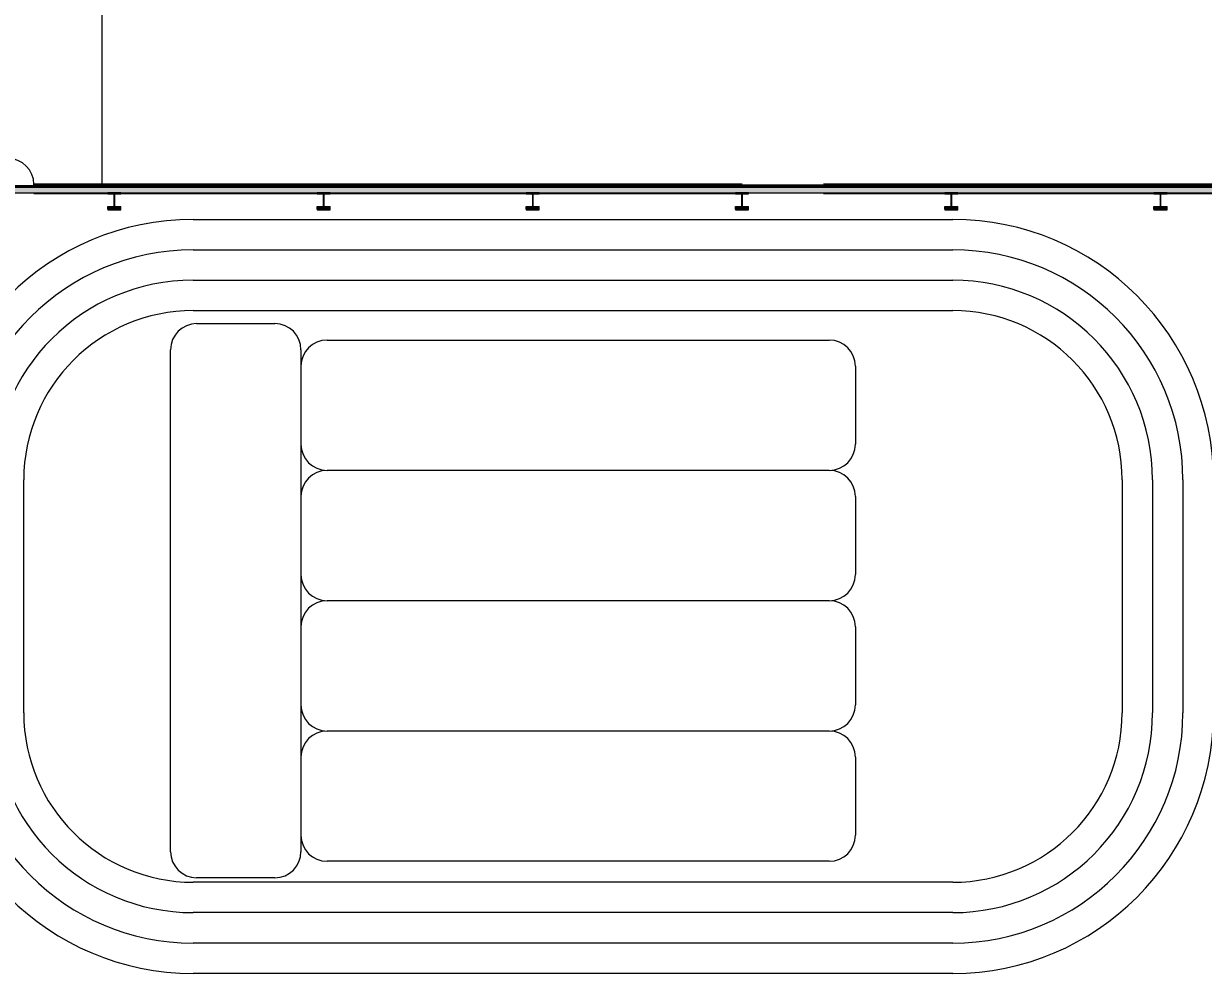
# Model space of a CAD drawing. Header units: inches. Extents: x 20541 to 27285, y -26063 to -19045.
# Drawn here: x 22960 to 24590, y -22219 to -20906 of the extents above; entities that cross this region are included whole.
import ezdxf

# ---------------------------------------------------------------- set-up
doc = ezdxf.new("R2010")
doc.units = ezdxf.units.IN
doc.header["$MEASUREMENT"] = 0
for name, color, linetype, lineweight in [('A-ANNO-DIMS', 211, 'Continuous', 9), ('A-ANNO-DIMS-256', 211, 'Continuous', 9), ('A-DETL', 90, 'Continuous', 9), ('A-DOOR', 31, 'Continuous', 9), ('A-DOOR-GLAZ', 31, 'Continuous', 15), ('A-WALL', 113, 'Continuous', 9), ('A-WALL-PATT', 111, 'Continuous', 25), ('C-TOPO', 7, 'Continuous', 9), ('L-SITE-WALL', 31, 'Continuous', 9), ('S-BEAM', 12, 'Continuous', 9), ('S-COLS', 52, 'Continuous', 9)]:
    doc.layers.add(name, color=color, linetype=linetype, lineweight=lineweight)
doc.styles.add('Arial_1', font='arial.ttf', dxfattribs={"height": 23.60479})
doc.dimstyles.new('Linear_-_3_32__Arial', dxfattribs={"dimscale": 12, "dimtxt": 24, "dimasz": 2.666667, "dimexe": 2, "dimexo": 1.333333, "dimgap": 1.333333, "dimtad": 1, "dimdec": 0, "dimzin": 1, "dimdsep": 46, "dimlunit": 4, "dimtxsty": 'Arial_1', "dimblk1": 'OBLIQUE', "dimblk2": 'OBLIQUE', "dimsah": 1, "dimcen": 0.09, "dimdle": 2, "dimazin": 0, "dimtfac": 1, "dimtdec": 4, "dimtix": 1, "dimtmove": 0, "dimatfit": 3, "dimfxl": 1, "dimtvp": 1, "dimtfill": 1, "dimfrac": 2, "dimtolj": 1, "dimtzin": 0, "dimarcsym": 2})
pattern_1 = [(45, (0, 0), (-25.342707, 25.342707), []), (45, (0, 38.4), (-25.342707, 25.342707), [])]
pattern_2 = [(0, (0, 0), (0, 32), []), (90, (0, 0), (-32, 2e-15), [])]

# ---------------------------------------------------------------- blocks, each defined once
blk = doc.blocks.new('Girt_Z - 8_D-668000-Site Plan - Phase 1')
at = {"layer": 'S-BEAM'}
for points in [[(22787.5, -21132.6), (25965.9, -21132.6), (25965.9, -21132.1), (22787.5, -21132.1)], [(22798.5, -21139.9), (25965.9, -21139.9), (25965.9, -21132.7), (22787.5, -21132.7), (22787.5, -21139.9)], [(22974.3, -21140.1), (22974.3, -21140), (25965.9, -21140), (25965.9, -21139.9), (22791.4, -21139.9), (22791.5, -21140), (22798.5, -21140.1)]]:
    blk.add_hatch(color=256, dxfattribs=at).paths.add_polyline_path(points, flags=0)
for p, q in [((25965.9, -21132.1), (22787.5, -21132.1)), ((25965.9, -21132.6), (22787.5, -21132.6)), ((25965.9, -21132.7), (22787.5, -21132.7)), ((22787.5, -21140.1), (25965.9, -21140.1))]:
    blk.add_line(p, q, dxfattribs=at)
blk = doc.blocks.new('Basic Wall _ arcoPlus - 547 - ___-608021-Site Plan - Phase 1')
at = {"layer": 'A-WALL'}
for p, q in [((23952.4, -21129.7), (24064.7, -21129.7)), ((23952.4, -21129.7), (24064.7, -21129.7)), ((23952.4, -21129.7), (24064.7, -21129.7)), ((23952.4, -21129.7), (24064.7, -21129.7)), ((23952.4, -21129.8), (24064.7, -21129.8)), ((23952.4, -21129.8), (24064.7, -21129.8)), ((23952.4, -21131.4), (24064.7, -21131.4)), ((23952.4, -21131.4), (24064.7, -21131.4)), ((23952.4, -21131.5), (24064.7, -21131.5)), ((23952.4, -21131.5), (24064.7, -21131.5)), ((23952.4, -21131.7), (24064.7, -21131.7)), ((23952.4, -21131.7), (24064.7, -21131.7)), ((24064.7, -21131.8), (23952.4, -21131.8)), ((23952.4, -21131.8), (24064.7, -21131.8))]:
    blk.add_line(p, q, dxfattribs=at)
blk = doc.blocks.new('Single-Glass 1 - 36_ x 84_-704306-Site Plan - Phase 1')
at = {"layer": 'A-DOOR', "lineweight": 13}
for p, q in [((16, -6.0625), (16, -10.0625)), ((18, -6.0625), (16, -6.0625)), ((16, -10.0625), (18, -10.0625)), ((18, -6.0625), (18, -10.0625)), ((16, -38.0625), (16, -42.0625)), ((16, -38.0625), (18, -38.0625)), ((18, -42.0625), (16, -42.0625)), ((18, -38.0625), (18, -42.0625))]:
    blk.add_line(p, q, dxfattribs=at)
at = {"layer": 'A-DOOR'}
for p, q in [((16, -10.0625), (16, -38.0625)), ((18, -10.0625), (18, -38.0625))]:
    blk.add_line(p, q, dxfattribs=at)
blk.add_arc((18, -6.0625), 36, 180, 270, dxfattribs=at)
at = {"layer": 'A-DOOR-GLAZ'}
blk.add_line((17, -38.0625), (17, -10.0625), dxfattribs=at)
blk = doc.blocks.new('DIMBLOCK11-Site Plan - Phase 1')
at = {"layer": 'A-ANNO-DIMS-256'}
for p, q in [((25995.9, -21115.3), (25995.9, -20254.5)), ((21966.1, -20271.9), (21966.1, -20302.5)), ((21966.1, -20278.5), (21966.1, -20271.9)), ((21966.1, -20278.5), (26019.9, -20278.5)), ((25995.9, -20278.5), (25995.9, -21115.3))]:
    blk.add_line(p, q, dxfattribs=at)
at = {"layer": 'A-ANNO-DIMS-256', "lineweight": 50}
for p, q in [((21966.1, -20278.5), (21982.1, -20262.5)), ((25995.9, -20278.5), (26011.9, -20262.5)), ((21966.1, -20278.5), (21950.1, -20294.5)), ((25995.9, -20278.5), (25979.9, -20294.5))]:
    blk.add_line(p, q, dxfattribs=at)
at = {"layer": 'A-ANNO-DIMS-256', "color": 0, "insert": (23912, -20231.9), "char_height": 23.6, "width": 165.711, "attachment_point": 1, "line_spacing_factor": 0.938532, "style": 'Arial_1', "bg_fill": 3, "box_fill_scale": 1.25, "bg_fill_color": 0, "bg_fill_transparency": 0}
blk.add_mtext('335\' - 10"', dxfattribs=at)
blk = doc.blocks.new('_Oblique')
at = {"color": 0, "linetype": 'ByBlock', "lineweight": -2}
blk.add_line((-0.5, -0.5), (0.5, 0.5), dxfattribs=at)

msp = doc.modelspace()

# ---------------------------------------------------------------- hatches: boundary and pattern name
at = {"layer": 'A-WALL-PATT', "lineweight": 9}
h = msp.add_hatch(dxfattribs=at)
h.set_pattern_fill('FP_7', color=256, style=0, pattern_type=2)
h.set_pattern_definition(pattern_2)
h.paths.add_polyline_path([(23952.4, -21131.3), (23952.4, -21130.3), (22974.3, -21130.3), (22974.3, -21131.3), (23695.8, -21131.3)], flags=0)
h = msp.add_hatch(dxfattribs=at)
h.set_pattern_fill('FP_7', color=256, style=0, pattern_type=2)
h.set_pattern_definition(pattern_2)
h.paths.add_polyline_path([(25820, -21131.3), (25820, -21130.3), (24064.7, -21130.3), (24064.7, -21131.3), (25490.3, -21131.3)], flags=0)
at = {"layer": 'S-COLS'}
h = msp.add_hatch(dxfattribs=at)
h.set_pattern_fill('FP_1', color=256, style=0, pattern_type=2)
h.set_pattern_definition(pattern_1)
h.paths.add_polyline_path([(23086, -21162.4), (23086, -21141.3), (23084.8, -21141.3), (23084.8, -21162.4)], flags=0)
h = msp.add_hatch(dxfattribs=at)
h.set_pattern_fill('FP_1', color=256, style=0, pattern_type=2)
h.set_pattern_definition(pattern_1)
h.paths.add_polyline_path([(23383.4, -21141.3), (23383.4, -21140.1), (23365.4, -21140.1), (23365.4, -21141.3)], flags=0)
h = msp.add_hatch(dxfattribs=at)
h.set_pattern_fill('FP_1', color=256, style=0, pattern_type=2)
h.set_pattern_definition(pattern_1)
h.paths.add_polyline_path([(23672.4, -21141.3), (23672.4, -21140.1), (23654.4, -21140.1), (23654.4, -21141.3)], flags=0)
h = msp.add_hatch(dxfattribs=at)
h.set_pattern_fill('FP_1', color=256, style=0, pattern_type=2)
h.set_pattern_definition(pattern_1)
h.paths.add_polyline_path([(23664, -21162.4), (23664, -21141.3), (23662.8, -21141.3), (23662.8, -21162.4)], flags=0)
h = msp.add_hatch(dxfattribs=at)
h.set_pattern_fill('FP_1', color=256, style=0, pattern_type=2)
h.set_pattern_definition(pattern_1)
h.paths.add_polyline_path([(23953, -21162.4), (23953, -21141.3), (23951.8, -21141.3), (23951.8, -21162.4)], flags=0)
h = msp.add_hatch(dxfattribs=at)
h.set_pattern_fill('FP_1', color=256, style=0, pattern_type=2)
h.set_pattern_definition(pattern_1)
h.paths.add_polyline_path([(24250.4, -21141.3), (24250.4, -21140.1), (24232.4, -21140.1), (24232.4, -21141.3)], flags=0)
h = msp.add_hatch(dxfattribs=at)
h.set_pattern_fill('FP_1', color=256, style=0, pattern_type=2)
h.set_pattern_definition(pattern_1)
h.paths.add_polyline_path([(24539.4, -21141.3), (24539.4, -21140.1), (24521.4, -21140.1), (24521.4, -21141.3)], flags=0)
h = msp.add_hatch(dxfattribs=at)
h.set_pattern_fill('FP_1', color=256, style=0, pattern_type=2)
h.set_pattern_definition(pattern_1)
h.paths.add_polyline_path([(24531, -21162.4), (24531, -21141.3), (24529.8, -21141.3), (24529.8, -21162.4)], flags=0)
h = msp.add_hatch(color=256, dxfattribs=at)
h.paths.add_polyline_path([(23084.8, -21162.4), (23084.8, -21158.8), (23076.4, -21158.8), (23076.4, -21162.4)], flags=0)
h.paths.add_polyline_path([(23094.4, -21162.4), (23094.4, -21158.8), (23086, -21158.8), (23086, -21162.4)], flags=0)
h = msp.add_hatch(dxfattribs=at)
h.set_pattern_fill('FP_1', color=256, style=0, pattern_type=2)
h.set_pattern_definition(pattern_1)
h.paths.add_polyline_path([(23094.4, -21163.7), (23094.4, -21162.4), (23076.4, -21162.4), (23076.4, -21163.7)], flags=0)
h = msp.add_hatch(color=256, dxfattribs=at)
h.paths.add_polyline_path([(23373.8, -21162.4), (23373.8, -21158.8), (23365.4, -21158.8), (23365.4, -21162.4)], flags=0)
h.paths.add_polyline_path([(23383.4, -21162.4), (23383.4, -21158.8), (23375, -21158.8), (23375, -21162.4)], flags=0)
h = msp.add_hatch(color=256, dxfattribs=at)
h.paths.add_polyline_path([(23662.8, -21162.4), (23662.8, -21158.8), (23654.4, -21158.8), (23654.4, -21162.4)], flags=0)
h.paths.add_polyline_path([(23672.4, -21162.4), (23672.4, -21158.8), (23664, -21158.8), (23664, -21162.4)], flags=0)
h = msp.add_hatch(dxfattribs=at)
h.set_pattern_fill('FP_1', color=256, style=0, pattern_type=2)
h.set_pattern_definition(pattern_1)
h.paths.add_polyline_path([(23672.4, -21163.7), (23672.4, -21162.4), (23654.4, -21162.4), (23654.4, -21163.7)], flags=0)
h = msp.add_hatch(color=256, dxfattribs=at)
h.paths.add_polyline_path([(23951.8, -21162.4), (23951.8, -21158.8), (23943.4, -21158.8), (23943.4, -21162.4)], flags=0)
h.paths.add_polyline_path([(23961.4, -21162.4), (23961.4, -21158.8), (23953, -21158.8), (23953, -21162.4)], flags=0)
h = msp.add_hatch(dxfattribs=at)
h.set_pattern_fill('FP_1', color=256, style=0, pattern_type=2)
h.set_pattern_definition(pattern_1)
h.paths.add_polyline_path([(23961.4, -21163.7), (23961.4, -21162.4), (23943.4, -21162.4), (23943.4, -21163.7)], flags=0)
h = msp.add_hatch(color=256, dxfattribs=at)
h.paths.add_polyline_path([(24240.8, -21162.4), (24240.8, -21158.8), (24232.4, -21158.8), (24232.4, -21162.4)], flags=0)
h.paths.add_polyline_path([(24250.4, -21162.4), (24250.4, -21158.8), (24242, -21158.8), (24242, -21162.4)], flags=0)
h = msp.add_hatch(color=256, dxfattribs=at)
h.paths.add_polyline_path([(24529.8, -21162.4), (24529.8, -21158.8), (24521.4, -21158.8), (24521.4, -21162.4)], flags=0)
h.paths.add_polyline_path([(24539.4, -21162.4), (24539.4, -21158.8), (24531, -21158.8), (24531, -21162.4)], flags=0)

# ---------------------------------------------------------------- linework, layer by layer
at = {"layer": 'A-DETL'}
for p, q in [((23068.1, -19921.2), (23068.1, -21128.6)), ((23194.3, -21176.8), (24243.4, -21176.8)), ((23194.3, -21218.8), (24243.4, -21218.8)), ((23194.3, -21260.8), (24243.4, -21260.8)), ((23194.3, -21302.8), (24243.4, -21302.8)), ((23199.1, -21320.8), (23307.2, -21320.8)), ((23379.2, -21343.5), (24072.9, -21343.5)), ((23163.1, -22050.6), (23163.1, -21356.8)), ((23343.2, -21356.8), (23343.2, -22050.6)), ((24108.9, -21379.5), (24108.9, -21487.6)), ((24072.9, -21523.6), (23379.2, -21523.6)), ((22960.3, -21858.8), (22960.3, -21536.8)), ((24477.4, -21536.8), (24477.4, -21858.8)), ((24519.4, -21536.8), (24519.4, -21858.8)), ((24561.4, -21536.8), (24561.4, -21858.8)), ((24108.9, -21559.6), (24108.9, -21667.7)), ((24072.9, -21703.7), (23379.2, -21703.7)), ((24108.9, -21739.7), (24108.9, -21847.8)), ((24072.9, -21883.8), (23379.2, -21883.8)), ((24108.9, -21919.8), (24108.9, -22027.9)), ((24072.9, -22063.9), (23379.2, -22063.9)), ((24243.4, -22092.8), (23194.3, -22092.8)), ((23307.2, -22086.6), (23199.1, -22086.6)), ((24243.4, -22134.8), (23194.3, -22134.8)), ((24243.4, -22176.8), (23194.3, -22176.8)), ((24243.4, -22218.8), (23194.3, -22218.8))]:
    msp.add_line(p, q, dxfattribs=at)
for centre, radius, start, end in [((23194.3, -21536.8), 360, 90, 180), ((24243.4, -21536.8), 360, 0, 90), ((23194.3, -21536.8), 318, 90, 180), ((24243.4, -21536.8), 318, 0, 90), ((23194.3, -21536.8), 276, 90, 180), ((24243.4, -21536.8), 276, 0, 90), ((23194.3, -21536.8), 234, 90, 180), ((24243.4, -21536.8), 234, 0, 90), ((23199.1, -21356.8), 36, 90, 180), ((23307.2, -21356.8), 36, 0, 90), ((23379.2, -21379.5), 36, 90, 180), ((24072.9, -21379.5), 36, 0, 90), ((23379.2, -21487.6), 36, 180, 270), ((24072.9, -21487.6), 36, 270, 0), ((23379.2, -21559.6), 36, 90, 180), ((24072.9, -21559.6), 36, 0, 90), ((23379.2, -21667.7), 36, 180, 270), ((24072.9, -21667.7), 36, 270, 0), ((23379.2, -21739.7), 36, 90, 180), ((24072.9, -21739.7), 36, 0, 90), ((23379.2, -21847.8), 36, 180, 270), ((24072.9, -21847.8), 36, 270, 0), ((23194.3, -21858.8), 360, 180, 270), ((23194.3, -21858.8), 318, 180, 270), ((23194.3, -21858.8), 276, 180, 270), ((23194.3, -21858.8), 234, 180, 270), ((24243.4, -21858.8), 360, 270, 0), ((24243.4, -21858.8), 234, 270, 0), ((24243.4, -21858.8), 276, 270, 0), ((24243.4, -21858.8), 318, 270, 0), ((23379.2, -21919.8), 36, 90, 180), ((24072.9, -21919.8), 36, 0, 90), ((23379.2, -22027.9), 36, 180, 270), ((24072.9, -22027.9), 36, 270, 0), ((23199.1, -22050.6), 36, 180, 270), ((23307.2, -22050.6), 36, 270, 0)]:
    msp.add_arc(centre, radius, start, end, dxfattribs=at)
at = {"layer": 'A-WALL'}
for p, q in [((22974.3, -21129.6), (23952.4, -21129.6)), ((22974.3, -21130.3), (23952.4, -21130.3)), ((22974.3, -21131.3), (23952.4, -21131.3)), ((24064.7, -21129.6), (25820, -21129.6)), ((24064.7, -21131.4), (24064.7, -21129.9)), ((24064.7, -21130.3), (25820, -21130.3)), ((24064.7, -21131.3), (25820, -21131.3)), ((22974.3, -21140.1), (23952.4, -21140.1)), ((24064.7, -21140.1), (25820, -21140.1))]:
    msp.add_line(p, q, dxfattribs=at)
at = {"layer": 'A-WALL', "lineweight": 25}
for p, q in [((24064.7, -21129.9), (23952.4, -21129.9)), ((23952.4, -21131.4), (24064.7, -21131.4))]:
    msp.add_line(p, q, dxfattribs=at)
at = {"layer": 'C-TOPO'}
for p, q in [((22938.3, -21129.9), (22974.3, -21129.9)), ((23952.4, -21129.9), (24064.7, -21129.9))]:
    msp.add_line(p, q, dxfattribs=at)
at = {"layer": 'L-SITE-WALL', "lineweight": 25}
for p, q in [((23952.4, -21128.6), (22974.3, -21128.6)), ((22974.3, -21128.6), (22974.3, -21132.1)), ((23952.4, -21132.1), (23952.4, -21128.6)), ((25820, -21128.6), (24064.7, -21128.6)), ((24064.7, -21128.6), (24064.7, -21129.9)), ((24064.7, -21131.4), (24064.7, -21132.1)), ((22974.3, -21140), (22974.3, -21140.7)), ((22974.3, -21140.7), (23952.4, -21140.7)), ((23952.4, -21140.7), (23952.4, -21140)), ((24064.7, -21140), (24064.7, -21140.7)), ((24064.7, -21140.7), (25820, -21140.7))]:
    msp.add_line(p, q, dxfattribs=at)
at = {"layer": 'S-COLS', "lineweight": 15}
for p, q in [((23076.4, -21140.1), (23076.4, -21141.3)), ((23094.4, -21140.1), (23076.4, -21140.1)), ((23076.4, -21141.3), (23094.4, -21141.3)), ((23084.8, -21141.3), (23084.8, -21162.4)), ((23086, -21141.3), (23084.8, -21141.3)), ((23086, -21162.4), (23086, -21141.3)), ((23094.4, -21141.3), (23094.4, -21140.1)), ((23365.4, -21140.1), (23365.4, -21141.3)), ((23383.4, -21140.1), (23365.4, -21140.1)), ((23365.4, -21141.3), (23383.4, -21141.3)), ((23373.8, -21141.3), (23373.8, -21162.4)), ((23375, -21141.3), (23373.8, -21141.3)), ((23375, -21162.4), (23375, -21141.3)), ((23383.4, -21141.3), (23383.4, -21140.1)), ((23654.4, -21140.1), (23654.4, -21141.3)), ((23672.4, -21140.1), (23654.4, -21140.1)), ((23654.4, -21141.3), (23672.4, -21141.3)), ((23662.8, -21141.3), (23662.8, -21162.4)), ((23664, -21141.3), (23662.8, -21141.3)), ((23664, -21162.4), (23664, -21141.3)), ((23672.4, -21141.3), (23672.4, -21140.1)), ((23943.4, -21140.1), (23943.4, -21141.3)), ((23961.4, -21140.1), (23943.4, -21140.1)), ((23943.4, -21141.3), (23961.4, -21141.3)), ((23951.8, -21141.3), (23951.8, -21162.4)), ((23953, -21141.3), (23951.8, -21141.3)), ((23953, -21162.4), (23953, -21141.3)), ((23961.4, -21141.3), (23961.4, -21140.1)), ((24232.4, -21140.1), (24232.4, -21141.3)), ((24250.4, -21140.1), (24232.4, -21140.1)), ((24232.4, -21141.3), (24250.4, -21141.3)), ((24240.8, -21141.3), (24240.8, -21162.4)), ((24242, -21141.3), (24240.8, -21141.3)), ((24242, -21162.4), (24242, -21141.3)), ((24250.4, -21141.3), (24250.4, -21140.1)), ((24521.4, -21140.1), (24521.4, -21141.3)), ((24539.4, -21140.1), (24521.4, -21140.1)), ((24521.4, -21141.3), (24539.4, -21141.3)), ((24529.8, -21141.3), (24529.8, -21162.4)), ((24531, -21141.3), (24529.8, -21141.3)), ((24531, -21162.4), (24531, -21141.3)), ((24539.4, -21141.3), (24539.4, -21140.1)), ((23076.4, -21162.4), (23076.4, -21163.7)), ((23094.4, -21162.4), (23076.4, -21162.4)), ((23076.4, -21163.7), (23094.4, -21163.7)), ((23084.8, -21162.4), (23086, -21162.4)), ((23094.4, -21163.7), (23094.4, -21162.4)), ((23365.4, -21162.4), (23365.4, -21163.7)), ((23383.4, -21162.4), (23365.4, -21162.4)), ((23365.4, -21163.7), (23383.4, -21163.7)), ((23373.8, -21162.4), (23375, -21162.4)), ((23383.4, -21163.7), (23383.4, -21162.4)), ((23654.4, -21162.4), (23654.4, -21163.7)), ((23672.4, -21162.4), (23654.4, -21162.4)), ((23654.4, -21163.7), (23672.4, -21163.7)), ((23662.8, -21162.4), (23664, -21162.4)), ((23672.4, -21163.7), (23672.4, -21162.4)), ((23943.4, -21162.4), (23943.4, -21163.7)), ((23961.4, -21162.4), (23943.4, -21162.4)), ((23943.4, -21163.7), (23961.4, -21163.7)), ((23951.8, -21162.4), (23953, -21162.4)), ((23961.4, -21163.7), (23961.4, -21162.4)), ((24232.4, -21162.4), (24232.4, -21163.7)), ((24250.4, -21162.4), (24232.4, -21162.4)), ((24232.4, -21163.7), (24250.4, -21163.7)), ((24240.8, -21162.4), (24242, -21162.4)), ((24250.4, -21163.7), (24250.4, -21162.4)), ((24521.4, -21162.4), (24521.4, -21163.7)), ((24539.4, -21162.4), (24521.4, -21162.4)), ((24521.4, -21163.7), (24539.4, -21163.7)), ((24529.8, -21162.4), (24531, -21162.4)), ((24539.4, -21163.7), (24539.4, -21162.4))]:
    msp.add_line(p, q, dxfattribs=at)
at = {"layer": 'S-COLS'}
for p, q in [((23076.4, -21162.4), (23076.4, -21158.8)), ((23076.4, -21158.8), (23084.8, -21158.8)), ((23086, -21158.8), (23094.4, -21158.8)), ((23094.4, -21162.4), (23094.4, -21158.8)), ((23365.4, -21162.4), (23365.4, -21158.8)), ((23365.4, -21158.8), (23373.8, -21158.8)), ((23375, -21158.8), (23383.4, -21158.8)), ((23383.4, -21162.4), (23383.4, -21158.8)), ((23654.4, -21162.4), (23654.4, -21158.8)), ((23654.4, -21158.8), (23662.8, -21158.8)), ((23664, -21158.8), (23672.4, -21158.8)), ((23672.4, -21162.4), (23672.4, -21158.8)), ((23943.4, -21162.4), (23943.4, -21158.8)), ((23943.4, -21158.8), (23951.8, -21158.8)), ((23953, -21158.8), (23961.4, -21158.8)), ((23961.4, -21162.4), (23961.4, -21158.8)), ((24232.4, -21162.4), (24232.4, -21158.8)), ((24232.4, -21158.8), (24240.8, -21158.8)), ((24242, -21158.8), (24250.4, -21158.8)), ((24250.4, -21162.4), (24250.4, -21158.8)), ((24521.4, -21162.4), (24521.4, -21158.8)), ((24521.4, -21158.8), (24529.8, -21158.8)), ((24531, -21158.8), (24539.4, -21158.8)), ((24539.4, -21162.4), (24539.4, -21158.8))]:
    msp.add_line(p, q, dxfattribs=at)

# ---------------------------------------------------------------- block references
at = {"layer": 'A-DOOR', "rotation": 180}
msp.add_blockref('Single-Glass 1 - 36_ x 84_-704306-Site Plan - Phase 1', (22956.3, -21134.6), dxfattribs=at)
at = {"layer": 'A-WALL'}
msp.add_blockref('Basic Wall _ arcoPlus - 547 - ___-608021-Site Plan - Phase 1', (0, 0), dxfattribs=at)
at = {"layer": 'S-BEAM'}
msp.add_blockref('Girt_Z - 8_D-668000-Site Plan - Phase 1', (0, 0), dxfattribs=at)

# ---------------------------------------------------------------- next in the draw order: dimensions: what is measured, and where the dimension line sits
at = {"layer": 'A-ANNO-DIMS'}
dim = msp.add_linear_dim(base=(25995.9, -20278.5), p1=(21966.1, -20255.9), p2=(25995.9, -21131.3), dimstyle='Linear_-_3_32__Arial', override={"dimpost": '<>', "dimfxl": 4123.769987}, dxfattribs=at)
dim.commit()
dim.dimension.update_dxf_attribs({"geometry": 'DIMBLOCK11-Site Plan - Phase 1', "text_midpoint": (23981, -20250.4)})

doc.saveas('drawing.dxf')
